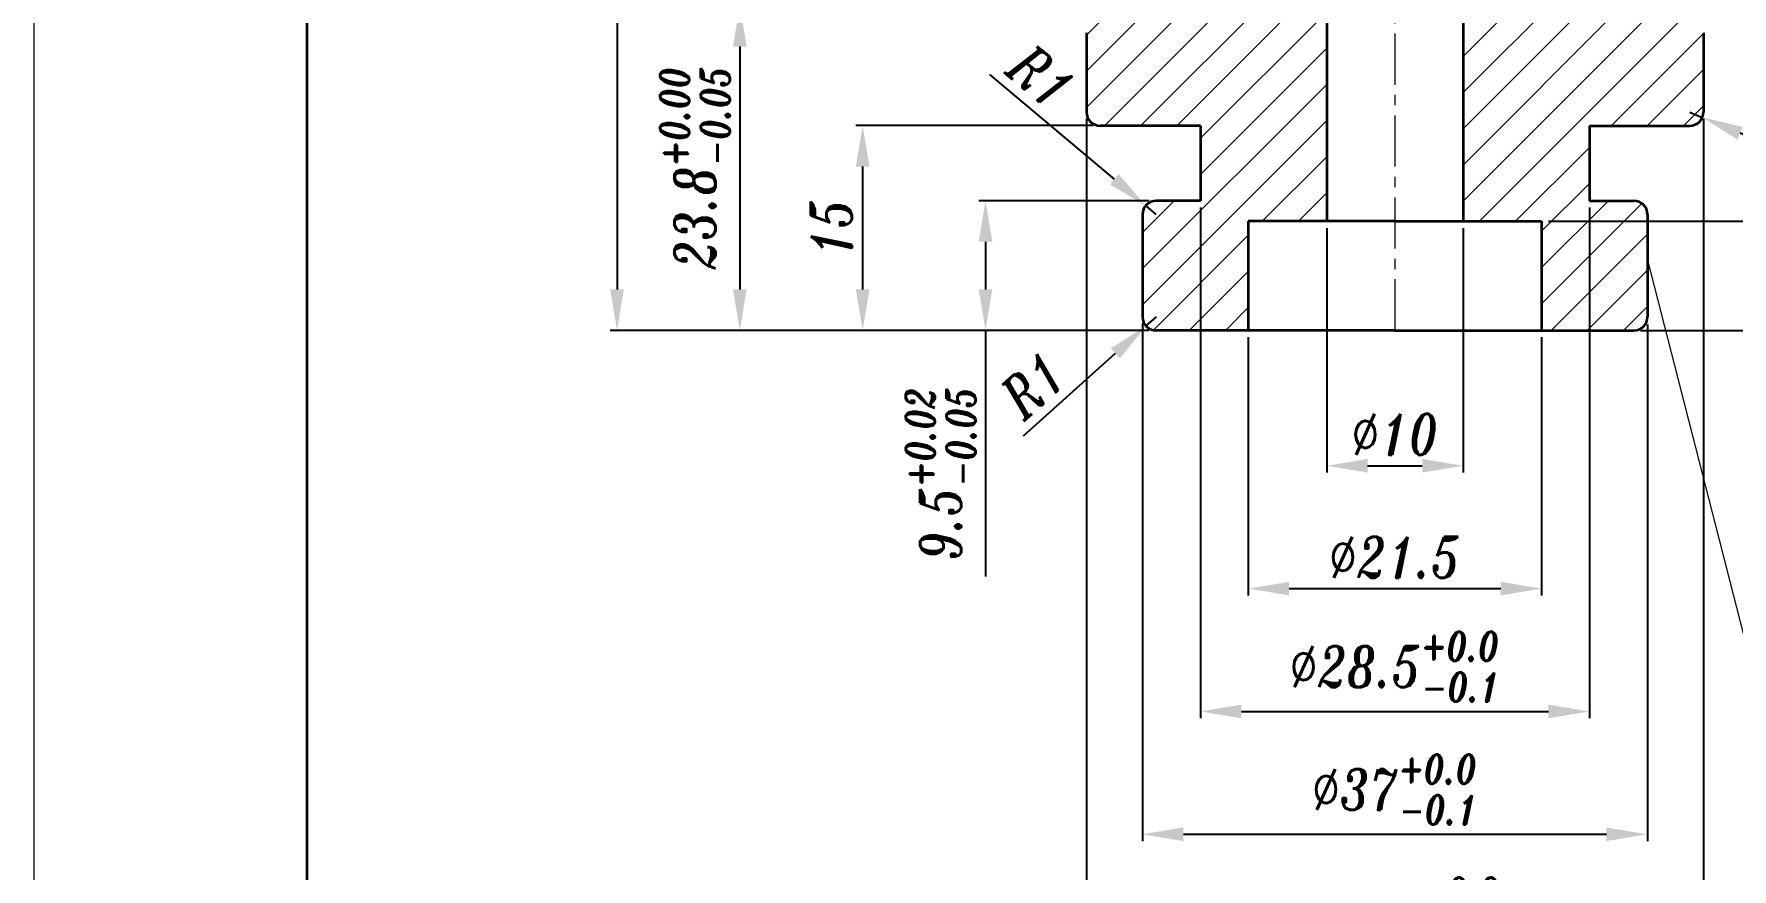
# Model space of a CAD drawing. Extents: x 22 to 232, y 33 to 330.
# Drawn here: x 21.7 to 146.2, y 134 to 195.2 of the extents above; entities that cross this region are included whole.
import ezdxf

# ---------------------------------------------------------------- set-up
doc = ezdxf.new("R2010")
doc.units = 0
doc.header["$LTSCALE"] = 3
doc.header["$MEASUREMENT"] = 0
doc.linetypes.add('CENTER', pattern=[2, 1.25, -0.25, 0.25, -0.25])
doc.layers.get('0').update_dxf_attribs({"linetype": 'CONTINUOUS', "lineweight": 15})
doc.layers.get('DEFPOINTS').update_dxf_attribs({"linetype": 'CONTINUOUS'})
for name, color, linetype, lineweight in [('1', 1, 'CENTER', 15), ('3', 3, 'CONTINUOUS', 35), ('8', 251, 'CONTINUOUS', 15)]:
    doc.layers.add(name, color=color, linetype=linetype, lineweight=lineweight)
doc.styles.add('ITALICT', font='ITALICT.shx', dxfattribs={"width": 0.8, "height": 3})
doc.styles.get("Standard").update_dxf_attribs({"font": 'isocp.shx', "height": 3})
doc.dimstyles.get("Standard").update_dxf_attribs({"dimtxt": 0.18, "dimasz": 0.18, "dimexe": 0.18, "dimexo": 0.0625, "dimgap": 0.09, "dimtad": 0, "dimtih": 1, "dimtoh": 1, "dimdec": 4, "dimzin": 0, "dimdsep": 46, "dimtxsty": 'Standard', "dimcen": 0.09, "dimadec": 0, "dimazin": 0, "dimtfac": 1, "dimtdec": 4, "dimtofl": 0, "dimtmove": 0, "dimatfit": 3, "dimfxl": 1, "dimtolj": 1, "dimtzin": 0, "dimarcsym": 0})

# ---------------------------------------------------------------- blocks, each defined once
blk = doc.blocks.new('*D8')
at = {"color": 0, "lineweight": -2, "transparency": 16777216}
for p, q in [((98.85, 189.01), (98.85, 127.09)), ((144.05, 189.01), (144.05, 127.09)), ((101.85, 127.59), (141.05, 127.59))]:
    blk.add_line(p, q, dxfattribs=at)
at = {"color": 0, "transparency": 16777216}
for points in [[(101.85, 128.09), (101.85, 127.09), (98.85, 127.59)], [(141.05, 128.09), (141.05, 127.09), (144.05, 127.59)]]:
    blk.add_solid(points, dxfattribs=at)
at = {"layer": 'DEFPOINTS', "color": 0, "transparency": 16777216}
for p in [(98.85, 189.51), (144.05, 189.51), (144.05, 127.59)]:
    blk.add_point(p, dxfattribs=at)
at = {"color": 0, "transparency": 16777216, "insert": (121.45, 130.87), "char_height": 3, "attachment_point": 5, "style": 'ITALICT'}
blk.add_mtext('\\A1;%%C45.2{}{\\H0.71x;\\C3;\\S+0.0^ -0.1;}', dxfattribs=at)
blk = doc.blocks.new('*D5')
at = {"color": 0, "lineweight": -2, "transparency": 16777216}
for p, q in [((102.95, 174.01), (102.95, 136.09)), ((139.95, 173.94), (139.95, 136.09)), ((105.95, 136.59), (136.95, 136.59))]:
    blk.add_line(p, q, dxfattribs=at)
at = {"color": 0, "transparency": 16777216}
for points in [[(105.95, 137.09), (105.95, 136.09), (102.95, 136.59)], [(136.95, 137.09), (136.95, 136.09), (139.95, 136.59)]]:
    blk.add_solid(points, dxfattribs=at)
at = {"layer": 'DEFPOINTS', "color": 0, "transparency": 16777216}
for p in [(102.95, 174.51), (139.95, 174.44), (139.95, 136.59)]:
    blk.add_point(p, dxfattribs=at)
at = {"color": 0, "transparency": 16777216, "insert": (121.45, 139.87), "char_height": 3, "attachment_point": 5, "style": 'ITALICT'}
blk.add_mtext('\\A1;%%C37{}{\\H0.71x;\\C3;\\S+0.0^ -0.1;}', dxfattribs=at)
blk = doc.blocks.new('*D4')
at = {"color": 0, "lineweight": -2, "transparency": 16777216}
for p, q in [((107.2, 182.51), (107.2, 145.09)), ((135.7, 182.51), (135.7, 145.09)), ((110.2, 145.59), (132.7, 145.59))]:
    blk.add_line(p, q, dxfattribs=at)
at = {"color": 0, "transparency": 16777216}
for points in [[(110.2, 146.09), (110.2, 145.09), (107.2, 145.59)], [(132.7, 146.09), (132.7, 145.09), (135.7, 145.59)]]:
    blk.add_solid(points, dxfattribs=at)
at = {"layer": 'DEFPOINTS', "color": 0, "transparency": 16777216}
for p in [(107.2, 183.01), (135.7, 183.01), (135.7, 145.59)]:
    blk.add_point(p, dxfattribs=at)
at = {"color": 0, "transparency": 16777216, "insert": (121.45, 148.87), "char_height": 3, "attachment_point": 5, "style": 'ITALICT'}
blk.add_mtext('\\A1;%%C28.5{}{\\H0.71x;\\C3;\\S+0.0^ -0.1;}', dxfattribs=at)
blk = doc.blocks.new('*D16')
at = {"color": 0, "lineweight": -2, "transparency": 16777216}
for p, q in [((91.75, 192.26), (100.89, 184.58)), ((103.95, 182.01), (103.19, 182.65))]:
    blk.add_line(p, q, dxfattribs=at)
at = {"color": 0, "transparency": 16777216}
blk.add_solid([(101.21, 184.96), (100.57, 184.2), (103.19, 182.65)], dxfattribs=at)
at = {"layer": 'DEFPOINTS', "color": 0, "transparency": 16777216}
for p in [(103.19, 182.65), (103.95, 182.01)]:
    blk.add_point(p, dxfattribs=at)
at = {"color": 0, "transparency": 16777216, "insert": (95.55, 192.08), "char_height": 3, "attachment_point": 5, "rotation": 319.9481, "style": 'ITALICT'}
blk.add_mtext('\\A1;R1', dxfattribs=at)
blk = doc.blocks.new('*D15')
at = {"color": 0, "lineweight": -2, "transparency": 16777216}
for p, q in [((100.35, 197.31), (72.95, 197.31)), ((73.45, 194.31), (73.45, 176.51)), ((103.45, 173.51), (72.95, 173.51))]:
    blk.add_line(p, q, dxfattribs=at)
at = {"color": 0, "transparency": 16777216}
for points in [[(72.95, 194.31), (73.95, 194.31), (73.45, 197.31)], [(72.95, 176.51), (73.95, 176.51), (73.45, 173.51)]]:
    blk.add_solid(points, dxfattribs=at)
at = {"layer": 'DEFPOINTS', "color": 0, "transparency": 16777216}
for p in [(100.85, 197.31), (73.45, 173.51), (103.95, 173.51)]:
    blk.add_point(p, dxfattribs=at)
at = {"color": 0, "transparency": 16777216, "insert": (70.16, 185.41), "char_height": 3, "attachment_point": 5, "rotation": 90, "style": 'ITALICT'}
blk.add_mtext('\\A1;23.8{}{\\H0.71x;\\C3;\\S+0.00^ -0.05;}', dxfattribs=at)
blk = doc.blocks.new('*D13')
at = {"color": 0, "lineweight": -2, "transparency": 16777216}
for p, q in [((99.35, 188.51), (81.95, 188.51)), ((82.45, 176.51), (82.45, 185.51)), ((103.45, 173.51), (81.95, 173.51))]:
    blk.add_line(p, q, dxfattribs=at)
at = {"color": 0, "transparency": 16777216}
for points in [[(81.95, 185.51), (82.95, 185.51), (82.45, 188.51)], [(81.95, 176.51), (82.95, 176.51), (82.45, 173.51)]]:
    blk.add_solid(points, dxfattribs=at)
at = {"layer": 'DEFPOINTS', "color": 0, "transparency": 16777216}
for p in [(82.45, 188.51), (99.85, 188.51), (103.95, 173.51)]:
    blk.add_point(p, dxfattribs=at)
at = {"color": 0, "transparency": 16777216, "insert": (80.15, 181.01), "char_height": 3, "attachment_point": 5, "rotation": 90, "style": 'ITALICT'}
blk.add_mtext('\\A1;15', dxfattribs=at)
blk = doc.blocks.new('*D17')
at = {"color": 0, "lineweight": -2, "transparency": 16777216}
for p, q in [((103.95, 174.51), (103.21, 173.84)), ((94.24, 165.78), (100.98, 171.83))]:
    blk.add_line(p, q, dxfattribs=at)
at = {"color": 0, "transparency": 16777216}
blk.add_solid([(100.64, 172.2), (101.31, 171.46), (103.21, 173.84)], dxfattribs=at)
at = {"layer": 'DEFPOINTS', "color": 0, "transparency": 16777216}
for p in [(103.95, 174.51), (103.21, 173.84)]:
    blk.add_point(p, dxfattribs=at)
at = {"color": 0, "transparency": 16777216, "insert": (94.96, 169.51), "char_height": 3, "attachment_point": 5, "rotation": 41.9644, "style": 'ITALICT'}
blk.add_mtext('\\A1;R1', dxfattribs=at)
blk = doc.blocks.new('*D14')
at = {"color": 0, "lineweight": -2, "transparency": 16777216}
for p, q in [((103.45, 183.01), (90.95, 183.01)), ((91.45, 180.01), (91.45, 176.51)), ((103.45, 173.51), (90.95, 173.51)), ((91.45, 173.51), (91.45, 155.48))]:
    blk.add_line(p, q, dxfattribs=at)
at = {"color": 0, "transparency": 16777216}
for points in [[(90.95, 180.01), (91.95, 180.01), (91.45, 183.01)], [(90.95, 176.51), (91.95, 176.51), (91.45, 173.51)]]:
    blk.add_solid(points, dxfattribs=at)
at = {"layer": 'DEFPOINTS', "color": 0, "transparency": 16777216}
for p in [(103.95, 183.01), (91.45, 173.51), (103.95, 173.51)]:
    blk.add_point(p, dxfattribs=at)
at = {"color": 0, "transparency": 16777216, "insert": (88.16, 163), "char_height": 3, "attachment_point": 5, "rotation": 90, "style": 'ITALICT'}
blk.add_mtext('\\A1;9.5{}{\\H0.71x;\\C3;\\S+0.02^ -0.05;}', dxfattribs=at)
blk = doc.blocks.new('*D10')
at = {"color": 0, "lineweight": -2, "transparency": 16777216}
for p, q in [((126.95, 218.51), (169.15, 218.51)), ((168.65, 176.51), (168.65, 215.51)), ((139.52, 173.51), (169.15, 173.51))]:
    blk.add_line(p, q, dxfattribs=at)
at = {"color": 0, "transparency": 16777216}
for points in [[(168.15, 215.51), (169.15, 215.51), (168.65, 218.51)], [(168.15, 176.51), (169.15, 176.51), (168.65, 173.51)]]:
    blk.add_solid(points, dxfattribs=at)
at = {"layer": 'DEFPOINTS', "color": 0, "transparency": 16777216}
for p in [(126.45, 218.51), (168.65, 218.51), (139.02, 173.51)]:
    blk.add_point(p, dxfattribs=at)
at = {"color": 0, "transparency": 16777216, "insert": (166.35, 196.01), "char_height": 3, "attachment_point": 5, "rotation": 90, "style": 'ITALICT'}
blk.add_mtext('\\A1;45', dxfattribs=at)
blk = doc.blocks.new('*D2')
at = {"color": 0, "lineweight": -2, "transparency": 16777216}
for p, q in [((132.7, 181.51), (160.15, 181.51)), ((159.65, 176.51), (159.65, 178.51)), ((139.45, 173.51), (160.15, 173.51))]:
    blk.add_line(p, q, dxfattribs=at)
at = {"color": 0, "transparency": 16777216}
for points in [[(159.15, 178.51), (160.15, 178.51), (159.65, 181.51)], [(159.15, 176.51), (160.15, 176.51), (159.65, 173.51)]]:
    blk.add_solid(points, dxfattribs=at)
at = {"layer": 'DEFPOINTS', "color": 0, "transparency": 16777216}
for p in [(132.2, 181.51), (159.65, 181.51), (138.95, 173.51)]:
    blk.add_point(p, dxfattribs=at)
at = {"color": 0, "transparency": 16777216, "insert": (157.35, 177.51), "char_height": 3, "attachment_point": 5, "rotation": 90, "style": 'ITALICT'}
blk.add_mtext('\\A1;8', dxfattribs=at)
blk = doc.blocks.new('*D3')
at = {"color": 0, "lineweight": -2, "transparency": 16777216}
for p, q in [((110.7, 173.01), (110.7, 154.09)), ((132.2, 173.01), (132.2, 154.09)), ((113.7, 154.59), (129.2, 154.59))]:
    blk.add_line(p, q, dxfattribs=at)
at = {"color": 0, "transparency": 16777216}
for points in [[(113.7, 155.09), (113.7, 154.09), (110.7, 154.59)], [(129.2, 155.09), (129.2, 154.09), (132.2, 154.59)]]:
    blk.add_solid(points, dxfattribs=at)
at = {"layer": 'DEFPOINTS', "color": 0, "transparency": 16777216}
for p in [(110.7, 173.51), (132.2, 173.51), (132.2, 154.59)]:
    blk.add_point(p, dxfattribs=at)
at = {"color": 0, "transparency": 16777216, "insert": (121.45, 156.89), "char_height": 3, "attachment_point": 5, "style": 'ITALICT'}
blk.add_mtext('\\A1;%%c21.5', dxfattribs=at)
blk = doc.blocks.new('*D6')
at = {"color": 0, "lineweight": -2, "transparency": 16777216}
for p, q in [((125.95, 231.51), (178.15, 231.51)), ((177.65, 176.51), (177.65, 228.51)), ((139.45, 173.51), (178.15, 173.51))]:
    blk.add_line(p, q, dxfattribs=at)
at = {"color": 0, "transparency": 16777216}
for points in [[(177.15, 228.51), (178.15, 228.51), (177.65, 231.51)], [(177.15, 176.51), (178.15, 176.51), (177.65, 173.51)]]:
    blk.add_solid(points, dxfattribs=at)
at = {"layer": 'DEFPOINTS', "color": 0, "transparency": 16777216}
for p in [(125.45, 231.51), (177.65, 231.51), (138.95, 173.51)]:
    blk.add_point(p, dxfattribs=at)
at = {"color": 0, "transparency": 16777216, "insert": (175.35, 201.01), "char_height": 3, "attachment_point": 5, "rotation": 90, "style": 'ITALICT'}
blk.add_mtext('\\A1;58', dxfattribs=at)
blk = doc.blocks.new('*D12')
at = {"color": 0, "lineweight": -2, "transparency": 16777216}
for p, q in [((116.45, 181.01), (116.45, 163.09)), ((126.45, 181.01), (126.45, 163.09)), ((119.45, 163.59), (123.45, 163.59))]:
    blk.add_line(p, q, dxfattribs=at)
at = {"color": 0, "transparency": 16777216}
for points in [[(119.45, 164.09), (119.45, 163.09), (116.45, 163.59)], [(123.45, 164.09), (123.45, 163.09), (126.45, 163.59)]]:
    blk.add_solid(points, dxfattribs=at)
at = {"layer": 'DEFPOINTS', "color": 0, "transparency": 16777216}
for p in [(116.45, 181.51), (126.45, 181.51), (126.45, 163.59)]:
    blk.add_point(p, dxfattribs=at)
at = {"color": 0, "transparency": 16777216, "insert": (121.45, 165.89), "char_height": 3, "attachment_point": 5, "style": 'ITALICT'}
blk.add_mtext('\\A1;%%c10', dxfattribs=at)
blk = doc.blocks.new('*D18')
at = {"color": 0, "lineweight": -2, "transparency": 16777216}
for p, q in [((143.05, 189.51), (143.97, 189.12)), ((155.09, 184.44), (146.74, 187.95))]:
    blk.add_line(p, q, dxfattribs=at)
at = {"color": 0, "transparency": 16777216}
blk.add_solid([(146.93, 188.42), (146.55, 187.49), (143.97, 189.12)], dxfattribs=at)
at = {"layer": 'DEFPOINTS', "color": 0, "transparency": 16777216}
for p in [(143.05, 189.51), (143.97, 189.12)]:
    blk.add_point(p, dxfattribs=at)
at = {"color": 0, "transparency": 16777216, "insert": (153.19, 187.74), "char_height": 3, "attachment_point": 5, "rotation": 337.1717, "style": 'ITALICT'}
blk.add_mtext('\\A1;R1', dxfattribs=at)
blk = doc.blocks.new('*D22')
at = {"color": 0, "lineweight": -2, "transparency": 16777216}
for p, q in [((120.95, 249.26), (63.95, 249.26)), ((64.45, 246.26), (64.45, 176.51)), ((103.45, 173.51), (63.95, 173.51))]:
    blk.add_line(p, q, dxfattribs=at)
at = {"color": 0, "transparency": 16777216}
for points in [[(64.95, 246.26), (63.95, 246.26), (64.45, 249.26)], [(63.95, 176.51), (64.95, 176.51), (64.45, 173.51)]]:
    blk.add_solid(points, dxfattribs=at)
at = {"layer": 'DEFPOINTS', "color": 0, "transparency": 16777216}
for p in [(121.45, 249.26), (64.45, 173.51), (103.95, 173.51)]:
    blk.add_point(p, dxfattribs=at)
at = {"color": 0, "transparency": 16777216, "insert": (62.15, 211.38), "char_height": 3, "attachment_point": 5, "rotation": 90, "style": 'ITALICT'}
blk.add_mtext('\\A1;75.75', dxfattribs=at)
blk = doc.blocks.new('*D138')
at = {"color": 0, "lineweight": -2, "transparency": 16777216}
blk.add_arc((121.45, 372.05), 131.09, 271.3113, 272.1887, dxfattribs=at)
at = {"color": 0, "transparency": 16777216}
for points in [[(124.45, 241.5), (124.46, 240.5), (121.45, 240.96)], [(126.48, 240.56), (126.43, 241.56), (129.46, 241.21)]]:
    blk.add_solid(points, dxfattribs=at)
at = {"layer": 'DEFPOINTS', "color": 0, "transparency": 16777216}
for p in [(121.45, 249.26), (129.17, 245.93), (124.12, 240.99), (129.95, 233.06), (121.45, 173.51)]:
    blk.add_point(p, dxfattribs=at)
at = {"color": 0, "transparency": 16777216, "insert": (125.51, 243.33), "char_height": 3, "attachment_point": 5, "rotation": 1.8072, "style": 'ITALICT'}
blk.add_mtext('\\A1;3.5%%d', dxfattribs=at)

msp = doc.modelspace()

# ---------------------------------------------------------------- hatches: boundary and pattern name
at = {"layer": '8'}
h = msp.add_hatch(dxfattribs=at)
h.set_pattern_fill('ANSI31', color=256, scale=15)
h.set_pattern_definition([(45, (-369.4144, 0), (-1.325825, 1.325825), [])])
h.paths.add_polyline_path([(116.453, 217.726), (110.443, 221.196), (107.707, 219.633, 0.2691426), (107.203, 218.764), (107.203, 197.307), (100.853, 197.307, 0.4142136), (98.853, 195.307), (98.853, 189.507, 0.4142136), (99.853, 188.507), (107.203, 188.507), (107.203, 183.007), (103.953, 183.007, 0.4142136), (102.953, 182.007), (102.953, 174.507, 0.4142136), (103.953, 173.507), (110.703, 173.507), (110.703, 181.507), (116.453, 181.507)])
h.paths.add_polyline_path([(114.615, 213.556), (121.784, 220.629), (125.998, 216.358), (118.828, 209.285)], flags=9)
h.paths.add_polyline_path([(126.453, 181.507), (132.203, 181.507), (132.203, 173.507), (138.953, 173.507, 0.4142136), (139.953, 174.507), (139.953, 178.752), (139.953, 182.007, 0.4142136), (138.953, 183.007), (135.703, 183.007), (135.703, 188.507), (143.053, 188.507, 0.4142136), (144.053, 189.507), (144.053, 195.307, 0.4142136), (142.053, 197.307), (135.703, 197.307), (135.703, 218.764, 0.2691426), (135.199, 219.633), (132.463, 221.196), (126.453, 217.726)])
edge = h.paths.add_edge_path()
edge.add_line((117.453, 231.507), (121.453, 233.816))
edge.add_line((121.453, 233.816), (121.453, 236.174))
edge.add_spline(control_points=[(121.453, 236.174), (119.799, 236.206), (117.273, 235.251), (116.317, 232.945), (116.052, 232.257)], knot_values=[6.5383478, 6.5383478, 6.5383478, 6.5383478, 11.0843239, 13.0876919, 13.0876919, 13.0876919, 13.0876919], degree=3, periodic=0)
edge.add_spline(control_points=[(116.052, 232.257), (115.626, 231.151), (115.043, 229.412), (113.315, 229.406), (112.453, 229.537)], knot_values=[1.255048, 1.255048, 1.255048, 1.255048, 4.4748882, 6.5383478, 6.5383478, 6.5383478, 6.5383478], degree=3, periodic=0)
edge.add_line((112.453, 229.537), (112.453, 224.654))
edge.add_line((112.453, 224.654), (117.453, 221.767))
edge.add_line((117.453, 221.767), (117.453, 231.507))
edge = h.paths.add_edge_path()
edge.add_line((125.453, 221.767), (130.453, 224.654))
edge.add_line((130.453, 224.654), (130.453, 229.454))
edge.add_spline(control_points=[(130.453, 229.454), (129.635, 229.609), (128.13, 230.111), (127.16, 231.444), (126.629, 232.257)], knot_values=[19.7062093, 19.7062093, 19.7062093, 19.7062093, 21.8276237, 24.6403942, 24.6403942, 24.6403942, 24.6403942], degree=3, periodic=0)
edge.add_spline(control_points=[(126.629, 232.257), (125.827, 233.482), (124.651, 235.581), (122.318, 236.157), (121.453, 236.174)], knot_values=[13.0876919, 13.0876919, 13.0876919, 13.0876919, 17.3305218, 19.7062093, 19.7062093, 19.7062093, 19.7062093], degree=3, periodic=0)
edge.add_line((121.453, 236.174), (121.453, 233.816))
edge.add_line((121.453, 233.816), (125.453, 231.507))
edge.add_line((125.453, 231.507), (125.453, 221.767))

# ---------------------------------------------------------------- linework, layer by layer
for p, q in [((21.726, 330), (21.726, 33)), ((148.265, 146.348), (139.953, 178.752))]:
    msp.add_line(p, q)
at = {"layer": '1'}
msp.add_line((121.453, 249.257), (121.453, 173.507), dxfattribs=at)
at = {"layer": '3'}
for p, q in [((41.726, 325), (41.726, 38)), ((116.453, 218.507), (116.453, 181.507)), ((126.453, 218.507), (126.453, 181.507)), ((98.853, 195.307), (98.853, 189.507)), ((144.053, 195.307), (144.053, 189.507)), ((107.203, 188.507), (99.853, 188.507)), ((107.203, 188.507), (107.203, 183.007)), ((135.703, 188.507), (135.703, 183.007)), ((135.703, 188.507), (143.053, 188.507)), ((107.203, 183.007), (103.953, 183.007)), ((135.703, 183.007), (138.953, 183.007)), ((102.953, 182.007), (102.953, 174.507)), ((139.953, 182.007), (139.953, 174.507)), ((121.453, 181.507), (110.703, 181.507)), ((110.703, 181.507), (110.703, 173.507)), ((121.453, 181.507), (132.203, 181.507)), ((132.203, 181.507), (132.203, 173.507)), ((121.453, 173.507), (103.953, 173.507)), ((121.453, 173.507), (138.953, 173.507))]:
    msp.add_line(p, q, dxfattribs=at)
for centre, start, end in [((99.853, 189.507), 180, 270), ((143.053, 189.507), 270, 0), ((103.953, 182.007), 90, 180), ((138.953, 182.007), 0, 90), ((103.953, 174.507), 180, 270), ((138.953, 174.507), 270, 0)]:
    msp.add_arc(centre, 1, start, end, dxfattribs=at)
at = {"layer": 'DEFPOINTS', "color": 0, "linetype": 'ByBlock'}
for p in [(132.203, 181.507), (138.953, 173.507)]:
    msp.add_point(p, dxfattribs=at)

# ---------------------------------------------------------------- dimensions: what is measured, and where the dimension line sits
for base, p1, p2, picture, middle in [((64.447, 173.507), (121.453, 249.257), (103.953, 173.507), '*D22', (64.447, 211.382)), ((177.651, 231.507), (138.953, 173.507), (125.453, 231.507), '*D6', (177.651, 201.007)), ((168.651, 218.507), (139.015, 173.507), (126.453, 218.507), '*D10', (168.651, 196.007)), ((82.447, 188.507), (103.953, 173.507), (99.853, 188.507), '*D13', (82.447, 181.007))]:
    dim = msp.add_linear_dim(base=base, p1=p1, p2=p2, angle=90, dimstyle='Standard', override={"dimtxt": 3, "dimasz": 3, "dimexe": 0.5, "dimexo": 0.5, "dimgap": 0.8, "dimtad": 1, "dimtih": 0, "dimtoh": 0, "dimdec": 2, "dimzin": 8, "dimtxsty": 'ITALICT', "dimcen": 0, "dimtdec": 2, "dimtofl": 1, "dimtmove": 0, "dimtvp": 13.888889, "dimtzin": 8})
    dim.commit()
    dim.dimension.update_dxf_attribs({"geometry": picture, "text_midpoint": middle, "dimtype": 160})
dim = msp.add_angular_dim_2l(base=(124.122, 240.989), line1=((129.954, 233.062), (129.167, 245.928)), line2=((121.453, 249.257), (121.453, 173.507)), dimstyle='Standard', override={"dimtxt": 3, "dimasz": 3, "dimexe": 0.5, "dimexo": 0.5, "dimgap": 0.8, "dimtad": 1, "dimtih": 0, "dimtoh": 0, "dimdec": 2, "dimzin": 8, "dimtxsty": 'ITALICT', "dimcen": 0, "dimadec": 1, "dimazin": 2, "dimtdec": 2, "dimtofl": 1, "dimtvp": 13.888889, "dimtzin": 8})
dim.commit()
dim.dimension.update_dxf_attribs({"geometry": '*D138', "text_midpoint": (125.587, 241.027), "dimtype": 162})
dim = msp.add_linear_dim(base=(73.447, 173.507), p1=(100.853, 197.307), p2=(103.953, 173.507), angle=90, text='<>{}{\\H0.71x;\\C3;\\S+0.00^ -0.05;}', dimstyle='Standard', override={"dimtxt": 3, "dimasz": 3, "dimexe": 0.5, "dimexo": 0.5, "dimgap": 0.8, "dimtad": 1, "dimtih": 0, "dimtoh": 0, "dimdec": 2, "dimzin": 8, "dimtxsty": 'ITALICT', "dimcen": 0, "dimtp": 0, "dimtm": 0.05, "dimtdec": 2, "dimtofl": 1, "dimtmove": 0, "dimtvp": 13.888889, "dimtzin": 0})
dim.commit()
dim.dimension.update_dxf_attribs({"geometry": '*D15', "text_midpoint": (73.447, 185.407), "dimtype": 160})
dim = msp.add_radius_dim(center=(103.953, 182.007), mpoint=(103.188, 182.65), text='R1', dimstyle='Standard', override={"dimtxt": 3, "dimasz": 3, "dimexe": 0.5, "dimexo": 0.5, "dimgap": 0.8, "dimtad": 1, "dimtih": 0, "dimtoh": 0, "dimdec": 2, "dimzin": 8, "dimtxsty": 'ITALICT', "dimcen": 0, "dimtdec": 2, "dimtofl": 1, "dimtvp": 13.888889, "dimtzin": 8})
dim.commit()
dim.dimension.update_dxf_attribs({"geometry": '*D16', "text_midpoint": (94.069, 190.316), "dimtype": 164})
dim = msp.add_radius_dim(center=(143.053, 189.507), mpoint=(143.975, 189.119), dimstyle='Standard', override={"dimtxt": 3, "dimasz": 3, "dimexe": 0.5, "dimexo": 0.5, "dimgap": 0.8, "dimtad": 1, "dimtih": 0, "dimtoh": 0, "dimdec": 2, "dimzin": 8, "dimtxsty": 'ITALICT', "dimcen": 0, "dimtdec": 2, "dimtofl": 1, "dimtvp": 13.888889, "dimtzin": 8})
dim.commit()
dim.dimension.update_dxf_attribs({"geometry": '*D18', "text_midpoint": (153.188, 187.736)})
for base, p1, p2, text, override, picture, middle in [((144.053, 127.588), (98.853, 189.507), (144.053, 189.507), '%%C<>{}{\\H0.71x;\\C3;\\S+0.0^ -0.1;}', {"dimtxt": 3, "dimasz": 3, "dimexe": 0.5, "dimexo": 0.5, "dimgap": 0.8, "dimtad": 1, "dimtih": 0, "dimtoh": 0, "dimdec": 2, "dimzin": 8, "dimtxsty": 'ITALICT', "dimcen": 0, "dimtol": 0, "dimlim": 0, "dimtp": 0, "dimtm": 0, "dimtfac": 1, "dimtdec": 2, "dimtofl": 1, "dimtmove": 0, "dimtvp": 13.888889, "dimtolj": 1, "dimtzin": 0}, '*D8', (121.453, 127.588)), ((135.703, 145.588), (107.203, 183.007), (135.703, 183.007), '%%C<>{}{\\H0.71x;\\C3;\\S+0.0^ -0.1;}', {"dimtxt": 3, "dimasz": 3, "dimexe": 0.5, "dimexo": 0.5, "dimgap": 0.8, "dimtad": 1, "dimtih": 0, "dimtoh": 0, "dimdec": 2, "dimzin": 8, "dimtxsty": 'ITALICT', "dimcen": 0, "dimtp": 0, "dimtm": 0.1, "dimtdec": 1, "dimtofl": 1, "dimtmove": 0, "dimtvp": 13.888889, "dimtzin": 0}, '*D4', (121.453, 145.588)), ((139.953, 136.588), (102.953, 174.507), (139.953, 174.444), '%%C<>{}{\\H0.71x;\\C3;\\S+0.0^ -0.1;}', {"dimtxt": 3, "dimasz": 3, "dimexe": 0.5, "dimexo": 0.5, "dimgap": 0.8, "dimtad": 1, "dimtih": 0, "dimtoh": 0, "dimdec": 2, "dimzin": 8, "dimtxsty": 'ITALICT', "dimcen": 0, "dimtol": 0, "dimlim": 0, "dimtp": 0, "dimtm": 0, "dimtfac": 1, "dimtdec": 2, "dimtofl": 1, "dimtmove": 0, "dimtvp": 13.888889, "dimtolj": 1, "dimtzin": 0}, '*D5', (121.453, 136.588)), ((132.203, 154.588), (110.703, 173.507), (132.203, 173.507), '%%c<>', {"dimtxt": 3, "dimasz": 3, "dimexe": 0.5, "dimexo": 0.5, "dimgap": 0.8, "dimtad": 1, "dimtih": 0, "dimtoh": 0, "dimdec": 2, "dimzin": 8, "dimtxsty": 'ITALICT', "dimcen": 0, "dimtdec": 2, "dimtofl": 1, "dimtmove": 0, "dimtvp": 13.888889, "dimtzin": 8}, '*D3', (121.453, 154.588))]:
    dim = msp.add_linear_dim(base=base, p1=p1, p2=p2, text=text, dimstyle='Standard', override=override)
    dim.commit()
    dim.dimension.update_dxf_attribs({"geometry": picture, "text_midpoint": middle, "dimtype": 160})
dim = msp.add_linear_dim(base=(91.447, 173.507), p1=(103.953, 183.007), p2=(103.953, 173.507), angle=90, text='<>{}{\\H0.71x;\\C3;\\S+0.02^ -0.05;}', dimstyle='Standard', override={"dimtxt": 3, "dimasz": 3, "dimexe": 0.5, "dimexo": 0.5, "dimgap": 0.8, "dimtad": 1, "dimtih": 0, "dimtoh": 0, "dimdec": 2, "dimzin": 8, "dimtxsty": 'ITALICT', "dimcen": 0, "dimtp": 0.02, "dimtm": 0.05, "dimtdec": 2, "dimtofl": 1, "dimtmove": 0, "dimtvp": 13.888889, "dimtzin": 0})
dim.commit()
dim.dimension.update_dxf_attribs({"geometry": '*D14', "text_midpoint": (88.162, 162.995)})
dim = msp.add_linear_dim(base=(126.453, 163.588), p1=(116.453, 181.507), p2=(126.453, 181.507), text='%%c<>', dimstyle='Standard', override={"dimtxt": 3, "dimasz": 3, "dimexe": 0.5, "dimexo": 0.5, "dimgap": 0.8, "dimtad": 1, "dimtih": 0, "dimtoh": 0, "dimdec": 2, "dimzin": 8, "dimtxsty": 'ITALICT', "dimcen": 0, "dimtdec": 2, "dimtofl": 1, "dimtmove": 0, "dimtvp": 13.888889, "dimtzin": 8})
dim.commit()
dim.dimension.update_dxf_attribs({"geometry": '*D12', "text_midpoint": (121.453, 165.888)})
dim = msp.add_linear_dim(base=(159.651, 181.507), p1=(138.953, 173.507), p2=(132.203, 181.507), angle=90, dimstyle='Standard', override={"dimtxt": 3, "dimasz": 3, "dimexe": 0.5, "dimexo": 0.5, "dimgap": 0.8, "dimtad": 1, "dimtih": 0, "dimtoh": 0, "dimdec": 2, "dimzin": 8, "dimtxsty": 'ITALICT', "dimcen": 0, "dimtdec": 2, "dimtofl": 1, "dimtmove": 0, "dimtvp": 13.888889, "dimtzin": 8})
dim.commit()
dim.dimension.update_dxf_attribs({"geometry": '*D2', "text_midpoint": (157.351, 177.507)})
dim = msp.add_radius_dim(center=(103.953, 174.507), mpoint=(103.209, 173.838), text='R1', dimstyle='Standard', override={"dimtxt": 3, "dimasz": 3, "dimexe": 0.5, "dimexo": 0.5, "dimgap": 0.8, "dimtad": 1, "dimtih": 0, "dimtoh": 0, "dimdec": 2, "dimzin": 8, "dimtxsty": 'ITALICT', "dimcen": 0, "dimtdec": 2, "dimtofl": 1, "dimtvp": 13.888889, "dimtzin": 8})
dim.commit()
dim.dimension.update_dxf_attribs({"geometry": '*D17', "text_midpoint": (96.496, 167.801)})

doc.saveas('drawing.dxf')
